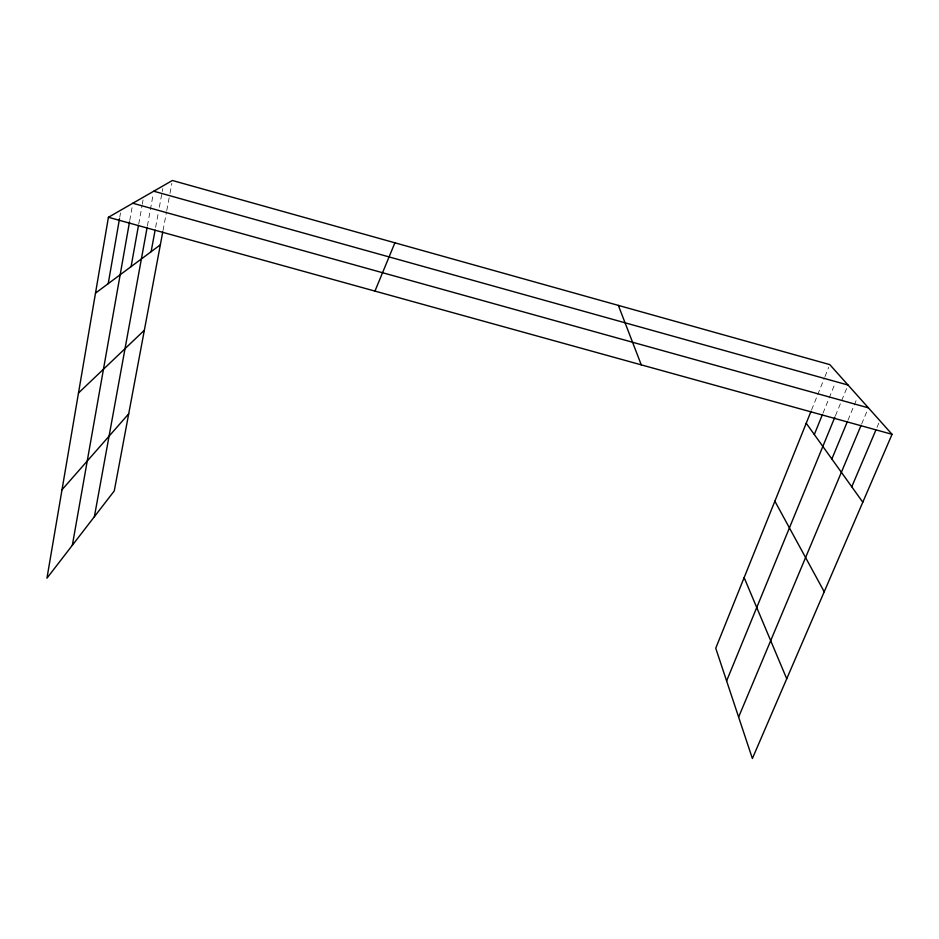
<?xml version="1.0" encoding="UTF-8"?>
<svg xmlns="http://www.w3.org/2000/svg" width="939" height="939" viewBox="0 0 939 939"><rect width="100%" height="100%" fill="white"/><g stroke="black" fill="none" stroke-linecap="round" stroke-linejoin="round"><path stroke-width="0.7" stroke-dasharray="4.7 3.52" d="M119.758 217.261L120.509 212.93M129.77 220.419L132.305 206.111M138.737 224.034L142.047 205.582M142.305 204.162L143.068 199.901M147.423 225.806L153.21 194.103M155.628 227.308L158.28 212.965M159.337 207.226L161.989 192.882M162.259 191.45L162.787 188.575M163.022 230.536L166.496 211.944M166.766 210.512L169.713 194.784M169.982 193.364L171.849 183.351M811.578 409.909L824.442 377.936M824.982 376.598L828.726 367.278M822.975 413.207L834.888 383.887M835.452 415.742L846.955 387.713M847.952 420.203L857.389 397.467M861.662 423.959L867.859 409.193M877.003 427.421L879.291 422.022"/><path stroke-width="1.41" d="M811.05 411.235L715.741 648.227L752.385 758.512L892.05 434.311L829.794 364.614L172.389 180.488L108.419 217.285L46.95 578.189L114.265 490.921L162.752 231.956M108.22 283.66L119.499 218.705M72.338 545.277L129.523 221.839M131.084 266.629L138.479 225.454M94.381 516.696L147.165 227.25M151.12 251.699L155.099 230.184M814.324 434.522L822.435 414.533M726.61 680.928L834.9 417.069M374.954 291.102L394.908 242.814M831.86 458.995L847.401 421.541M738.617 717.067L861.098 425.308M851.767 486.789L875.852 430.121M62.009 489.747L128.702 413.817M78.489 393.007L144.348 330.258M95.496 293.132L160.346 244.833M108.419 217.285L892.05 434.311M153.738 191.216L848.046 385.049M132.81 203.247L868.422 407.855M806.225 423.231L862.8 502.201M774.875 501.191L824.219 591.77M744.146 577.602L786.729 678.768M618.355 305.398L641.267 364.86"/></g></svg>
